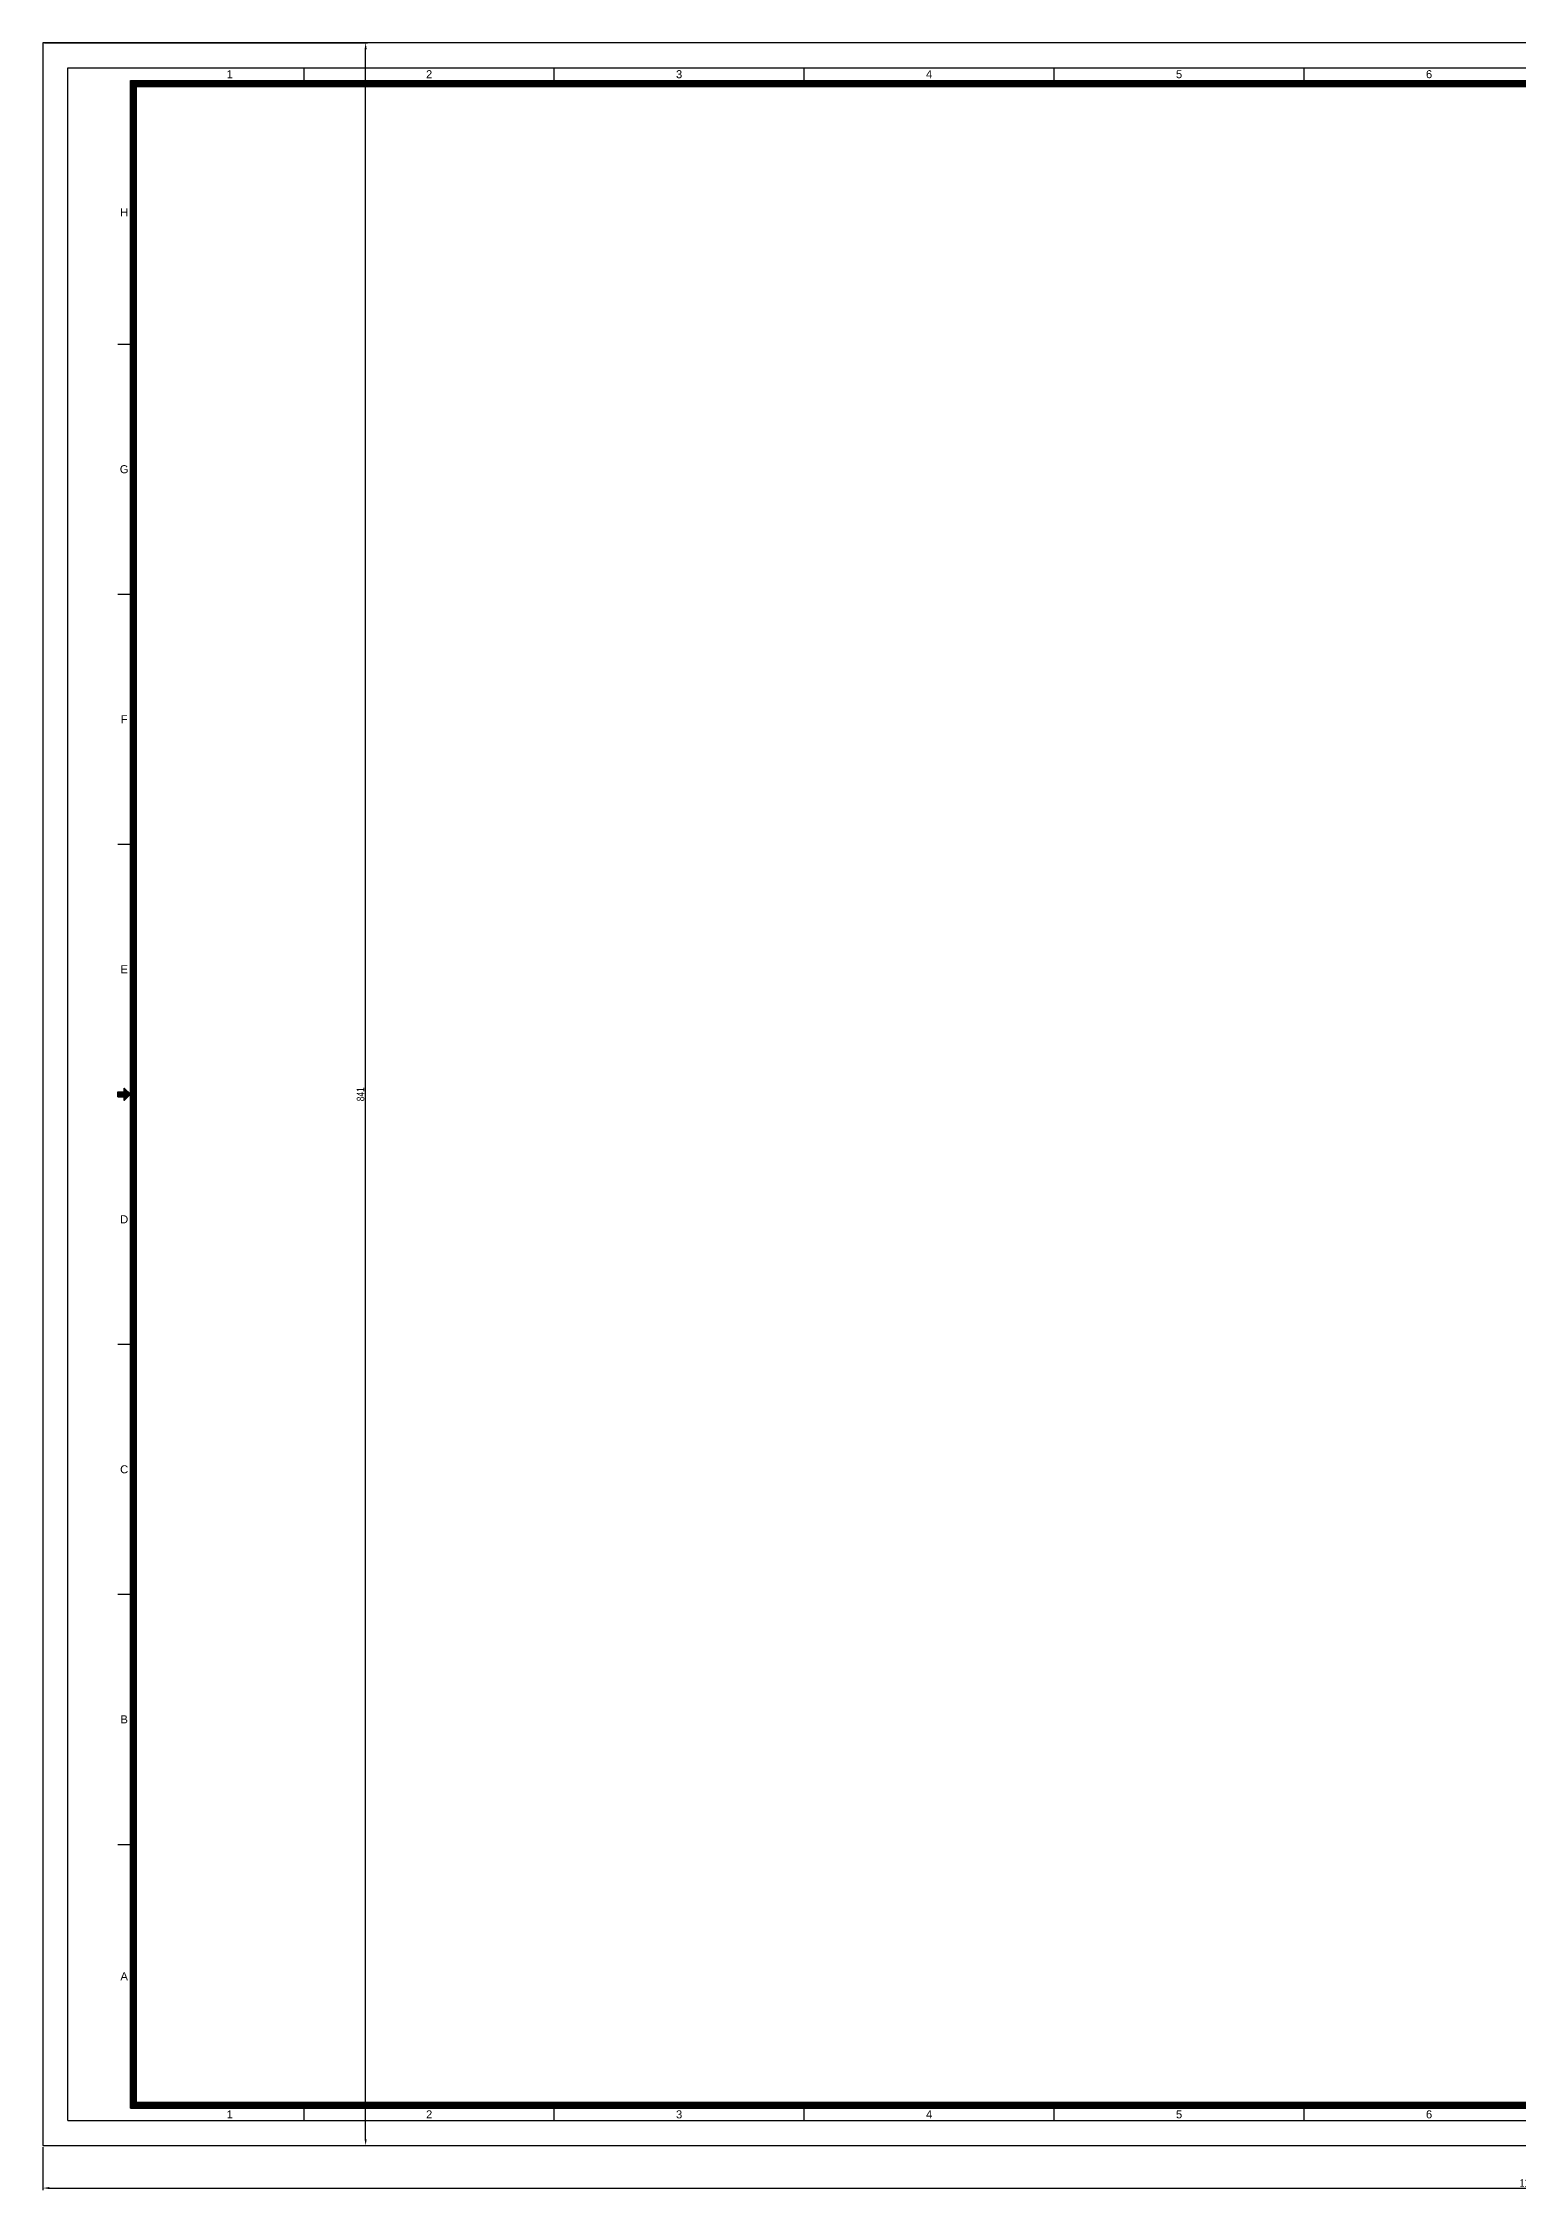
# Model space of a CAD drawing. Extents: x 0 to 3044, y -18 to 841.
# Drawn here: x 1855 to 2445, y -18 to 841 of the extents above; entities that cross this region are included whole.
import ezdxf
from ezdxf.enums import TextEntityAlignment as Align

# ---------------------------------------------------------------- set-up
doc = ezdxf.new("R2010")
doc.units = 0
doc.layers.get('0').update_dxf_attribs({"linetype": 'CONTINUOUS'})
doc.layers.get('Defpoints').update_dxf_attribs({"linetype": 'CONTINUOUS'})
doc.styles.get("Standard").update_dxf_attribs({"font": 'ARIALUNI.TTF', "width": 0.8})
doc.dimstyles.get("Standard").update_dxf_attribs({"dimtxt": 0.18, "dimasz": 0.18, "dimexe": 0.18, "dimexo": 0.0625, "dimgap": 0.09, "dimtad": 0, "dimtih": 1, "dimtoh": 1, "dimdec": 4, "dimzin": 0, "dimdsep": 46, "dimtxsty": 'Standard', "dimcen": 0.09, "dimadec": 0, "dimazin": 0, "dimtfac": 1, "dimtdec": 4, "dimtofl": 0, "dimtmove": 0, "dimatfit": 3, "dimfxl": 0, "dimtolj": 1, "dimtzin": 0, "dimarcsym": 0})

# ---------------------------------------------------------------- blocks, each defined once
blk = doc.blocks.new('*D6')
at = {"color": 4, "lineweight": -2}
for p, q in [((1855, -0.63), (1855, -17.78)), ((3044, -0.63), (3044, -17.78)), ((1857.5, -16.98), (3041.5, -16.98))]:
    blk.add_line(p, q, dxfattribs=at)
at = {"color": 4}
for points in [[(1857.5, -16.56), (1857.5, -17.39), (1855, -16.98)], [(3041.5, -16.56), (3041.5, -17.39), (3044, -16.98)]]:
    blk.add_solid(points, dxfattribs=at)
at = {"layer": 'Defpoints', "color": 0}
for p in [(1855, 0), (3044, 0), (3044, -16.98)]:
    blk.add_point(p, dxfattribs=at)
at = {"color": 4, "insert": (2449.5, -14.94), "char_height": 3, "attachment_point": 5}
blk.add_mtext('1189', dxfattribs=at)
blk = doc.blocks.new('*D10')
at = {"color": 4, "lineweight": -2}
for p, q in [((1855.62, 841), (1984.89, 841)), ((1984.09, 2.5), (1984.09, 838.5)), ((1855.62, 0), (1984.89, 0))]:
    blk.add_line(p, q, dxfattribs=at)
at = {"color": 4}
for points in [[(1983.68, 838.5), (1984.51, 838.5), (1984.09, 841)], [(1983.68, 2.5), (1984.51, 2.5), (1984.09, 0)]]:
    blk.add_solid(points, dxfattribs=at)
at = {"layer": 'Defpoints', "color": 0}
for p in [(1855, 841), (1984.09, 841), (1855, 0)]:
    blk.add_point(p, dxfattribs=at)
at = {"color": 4, "insert": (1982.06, 420.5), "char_height": 3, "attachment_point": 5, "rotation": 90}
blk.add_mtext('841', dxfattribs=at)

msp = doc.modelspace()

# ---------------------------------------------------------------- linework, layer by layer
for p, q in [((1865, 831), (3034, 831)), ((1865, 10), (1865, 831)), ((1890, 826), (3029, 826)), ((1890, 15), (1890, 826)), ((1890.3, 825.7), (3028.7, 825.7)), ((1890.3, 15.3), (1890.3, 825.7)), ((1890.6, 825.4), (3028.4, 825.4)), ((1890.6, 15.6), (1890.6, 825.4)), ((1890.9, 825.1), (3028.1, 825.1)), ((1890.9, 15.9), (1890.9, 825.1)), ((1891.2, 824.8), (3027.8, 824.8)), ((1891.2, 16.2), (1891.2, 824.8)), ((1891.5, 824.5), (3027.5, 824.5)), ((1891.5, 16.5), (1891.5, 824.5)), ((1959.5, 826), (1959.5, 831)), ((2059.5, 826), (2059.5, 831)), ((2159.5, 826), (2159.5, 831)), ((2259.5, 826), (2259.5, 831)), ((2359.5, 826), (2359.5, 831)), ((1891.8, 824.2), (3027.2, 824.2)), ((1891.8, 16.8), (1891.8, 824.2)), ((1892.1, 823.9), (3026.9, 823.9)), ((1892.1, 17.1), (1892.1, 823.9)), ((1892.4, 823.6), (3026.6, 823.6)), ((1892.4, 17.4), (1892.4, 823.6)), ((1885, 720.5), (1890, 720.5)), ((1885, 620.5), (1890, 620.5)), ((1885, 520.5), (1890, 520.5)), ((1885, 421.5), (1887.5, 421.5)), ((1885, 419.5), (1885, 421.5)), ((1885, 421.5), (1889, 421.5)), ((1885, 421.3), (1889.2, 421.3)), ((1885, 421.1), (1889.4, 421.1)), ((1885, 420.9), (1889.6, 420.9)), ((1887.5, 423), (1890, 420.5)), ((1887.5, 421.5), (1887.5, 423)), ((1887.5, 422.9), (1887.6, 422.9)), ((1887.5, 422.7), (1887.8, 422.7)), ((1887.5, 422.5), (1888, 422.5)), ((1887.5, 422.3), (1888.2, 422.3)), ((1887.5, 422.1), (1888.4, 422.1)), ((1887.5, 421.9), (1888.6, 421.9)), ((1887.5, 421.7), (1888.8, 421.7)), ((1885, 420.7), (1889.8, 420.7)), ((1885, 420.5), (1890, 420.5)), ((1885, 420.3), (1889.8, 420.3)), ((1885, 420.1), (1889.6, 420.1)), ((1885, 419.9), (1889.4, 419.9)), ((1885, 419.7), (1889.2, 419.7)), ((1885, 419.5), (1887.5, 419.5)), ((1885, 419.5), (1889, 419.5)), ((1887.5, 418), (1890, 420.5)), ((1887.5, 418), (1887.5, 419.5)), ((1887.5, 419.3), (1888.8, 419.3)), ((1887.5, 419.1), (1888.6, 419.1)), ((1887.5, 418.9), (1888.4, 418.9)), ((1887.5, 418.7), (1888.2, 418.7)), ((1887.5, 418.5), (1888, 418.5)), ((1887.5, 418.3), (1887.8, 418.3)), ((1887.5, 418.1), (1887.6, 418.1)), ((1885, 320.5), (1890, 320.5)), ((1885, 220.5), (1890, 220.5)), ((1885, 120.5), (1890, 120.5)), ((1892.4, 17.4), (3026.6, 17.4)), ((1865, 10), (3034, 10)), ((1890, 15), (3029, 15)), ((1890.3, 15.3), (3028.7, 15.3)), ((1890.6, 15.6), (3028.4, 15.6)), ((1890.9, 15.9), (3028.1, 15.9)), ((1891.2, 16.2), (3027.8, 16.2)), ((1891.5, 16.5), (3027.5, 16.5)), ((1891.8, 16.8), (3027.2, 16.8)), ((1892.1, 17.1), (3026.9, 17.1)), ((1959.5, 10), (1959.5, 15)), ((2059.5, 10), (2059.5, 15)), ((2159.5, 10), (2159.5, 15)), ((2259.5, 10), (2259.5, 15)), ((2359.5, 10), (2359.5, 15))]:
    msp.add_line(p, q)
msp.add_lwpolyline([(1855, 0), (3044, 0), (3044, 841), (1855, 841)], close=True)

# ---------------------------------------------------------------- texts
for s, p in [('1', (1929.75, 828.5)), ('2', (2009.5, 828.5)), ('3', (2109.5, 828.5)), ('4', (2209.5, 828.5)), ('5', (2309.5, 828.5)), ('6', (2409.5, 828.5)), ('H', (1887.5, 773.25)), ('G', (1887.5, 670.5)), ('F', (1887.5, 570.5)), ('E', (1887.5, 470.5)), ('D', (1887.5, 370.5)), ('C', (1887.5, 270.5)), ('B', (1887.5, 170.5)), ('A', (1887.5, 67.75)), ('1', (1929.75, 12.5)), ('2', (2009.5, 12.5)), ('3', (2109.5, 12.5)), ('4', (2209.5, 12.5)), ('5', (2309.5, 12.5)), ('6', (2409.5, 12.5))]:
    msp.add_text(s, height=3.2).set_placement(p, align=Align.MIDDLE_CENTER)

# ---------------------------------------------------------------- dimensions: what is measured, and where the dimension line sits
dim = msp.add_linear_dim(base=(1984.09, 841), p1=(1855, 0), p2=(1855, 841), angle=90, dimstyle='Standard', override={"dimtxt": 3, "dimasz": 2.5, "dimexe": 0.8, "dimexo": 0.625, "dimgap": 0.5, "dimtad": 1, "dimtih": 0, "dimtoh": 0, "dimdec": 1, "dimzin": 8, "dimcen": 2.5, "dimclrd": 4, "dimclre": 4, "dimclrt": 4, "dimtdec": 1, "dimtofl": 1, "dimatfit": 0, "dimtolj": 0, "dimtzin": 8})
dim.commit()
dim.dimension.update_dxf_attribs({"geometry": '*D10', "text_midpoint": (1982.06, 420.5)})
dim = msp.add_linear_dim(base=(3044, -16.98), p1=(1855, 0), p2=(3044, 0), dimstyle='Standard', override={"dimtxt": 3, "dimasz": 2.5, "dimexe": 0.8, "dimexo": 0.625, "dimgap": 0.5, "dimtad": 1, "dimtih": 0, "dimtoh": 0, "dimdec": 1, "dimzin": 8, "dimcen": 2.5, "dimclrd": 4, "dimclre": 4, "dimclrt": 4, "dimtdec": 1, "dimtofl": 1, "dimatfit": 0, "dimtolj": 0, "dimtzin": 8})
dim.commit()
dim.dimension.update_dxf_attribs({"geometry": '*D6', "text_midpoint": (2449.5, -14.94)})

doc.saveas('drawing.dxf')
